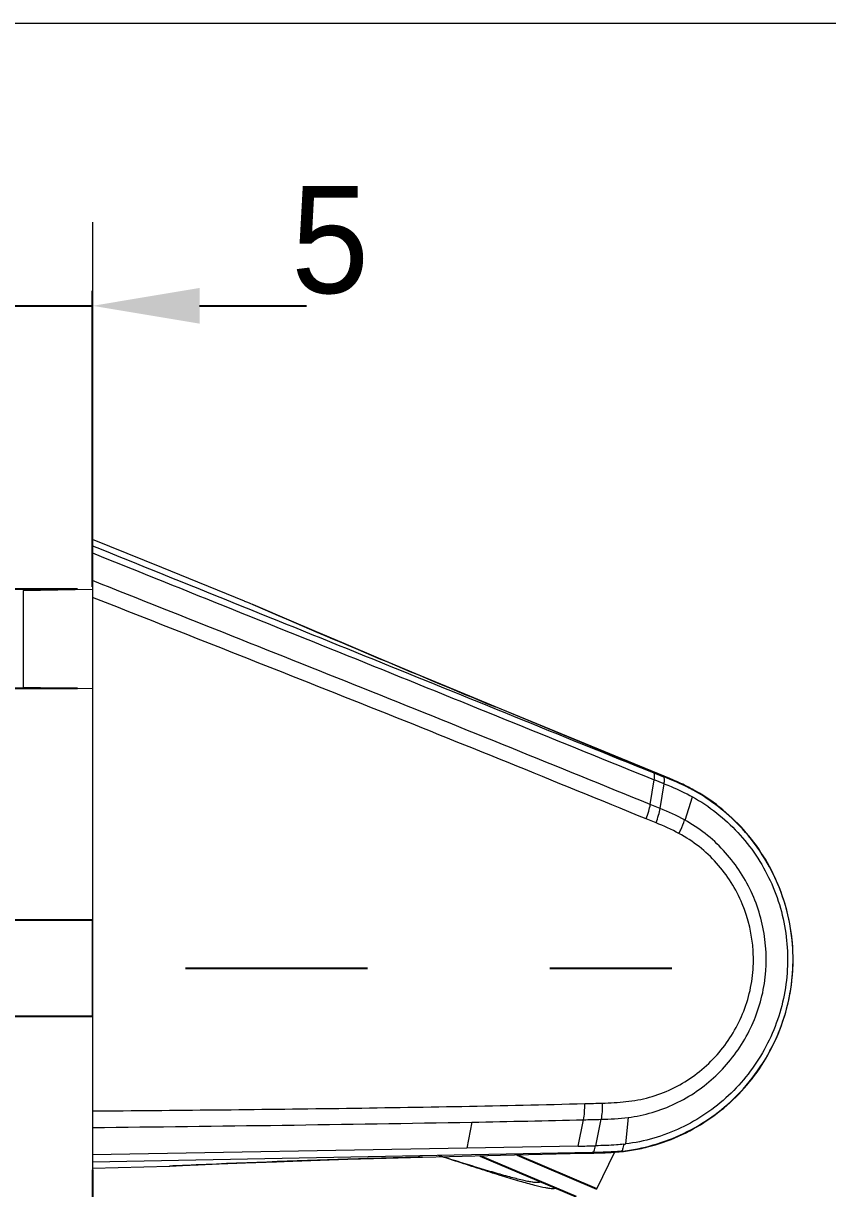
# Model space of a CAD drawing. Extents: x 8819 to 9239, y -18069 to -17475.
# Drawn here: x 8881.9 to 8919.5, y -17867.6 to -17813.2 of the extents above; entities that cross this region are included whole.
import ezdxf

# ---------------------------------------------------------------- set-up
doc = ezdxf.new("R2010")
doc.units = 0
doc.header["$MEASUREMENT"] = 0
doc.linetypes.add('CENTER', pattern=[47.5, 22, -8.5, 8.5, -8.5])
doc.layers.get('0').update_dxf_attribs({"linetype": 'CONTINUOUS', "lineweight": 13})
doc.layers.get('DEFPOINTS').update_dxf_attribs({"linetype": 'CONTINUOUS'})
doc.layers.add('02___PRT_ALL_AXES', color=7, linetype='CONTINUOUS')
doc.layers.add('DEF_LAYER_ROUND_FEAT', color=7, linetype='CONTINUOUS')
doc.layers.add('5', color=2, linetype='CONTINUOUS', lineweight=9)
doc.styles.get("Standard").update_dxf_attribs({"font": 'Gulim.ttf'})
doc.dimstyles.new('STANDARD$0', dxfattribs={"dimtxt": 3.5, "dimasz": 2.5, "dimexe": 0.7, "dimexo": 0.7, "dimgap": 0.5, "dimtad": 3, "dimdec": 4, "dimdsep": 46, "dimtxsty": 'Standard', "dimcen": 0, "dimclrd": 2, "dimclre": 2, "dimclrt": 4, "dimadec": 0, "dimazin": 0, "dimtp": 0.2, "dimtm": 0.1, "dimtfac": 0.5, "dimtdec": 4, "dimtmove": 1, "dimatfit": 3, "dimfxl": 0, "dimtolj": 1, "dimarcsym": 0})

# ---------------------------------------------------------------- blocks, each defined once
blk = doc.blocks.new('*D69')
at = {"layer": '5', "color": 2, "lineweight": -2}
for p, q in [((8872.602, -17834.585), (8872.602, -17829.585)), ((8884.443, -17839.585), (8871.902, -17839.585)), ((8872.602, -17839.585), (8872.602, -17844.216)), ((8884.443, -17844.216), (8871.902, -17844.216)), ((8872.602, -17849.216), (8872.602, -17854.216))]:
    blk.add_line(p, q, dxfattribs=at)
at = {"layer": '5', "color": 2}
for points in [[(8871.768, -17834.585), (8873.435, -17834.585), (8872.602, -17839.585)], [(8871.768, -17849.216), (8873.435, -17849.216), (8872.602, -17844.216)]]:
    blk.add_solid(points, dxfattribs=at)
at = {"layer": 'DEFPOINTS', "color": 0}
for p in [(8885.143, -17839.585), (8872.602, -17844.216), (8885.143, -17844.216)]:
    blk.add_point(p, dxfattribs=at)
at = {"layer": '5', "color": 4, "insert": (8868.792, -17841.019), "char_height": 5, "attachment_point": 5, "rotation": 90}
blk.add_mtext('\\A1;6.2', dxfattribs=at)
blk = doc.blocks.new('*D70')
at = {"layer": '5', "color": 2, "lineweight": -2}
for p, q in [((8881.393, -17839.467), (8881.393, -17825.657)), ((8885.143, -17839.467), (8885.143, -17825.657)), ((8876.393, -17826.357), (8871.393, -17826.357)), ((8881.393, -17826.357), (8885.143, -17826.357)), ((8890.143, -17826.357), (8895.143, -17826.357))]:
    blk.add_line(p, q, dxfattribs=at)
at = {"layer": '5', "color": 2}
for points in [[(8876.393, -17825.523), (8876.393, -17827.19), (8881.393, -17826.357)], [(8890.143, -17825.523), (8890.143, -17827.19), (8885.143, -17826.357)]]:
    blk.add_solid(points, dxfattribs=at)
at = {"layer": 'DEFPOINTS', "color": 0}
for p in [(8885.143, -17826.357), (8881.393, -17840.167), (8885.143, -17840.167)]:
    blk.add_point(p, dxfattribs=at)
at = {"layer": '5', "color": 4, "insert": (8896.238, -17823.297), "char_height": 5, "attachment_point": 5}
blk.add_mtext('\\A1;5', dxfattribs=at)
blk = doc.blocks.new('*D71')
at = {"layer": '5', "color": 2, "lineweight": -2}
for p, q in [((8861.293, -17858.668), (8861.293, -17887.518)), ((8885.143, -17866.69), (8885.143, -17887.518)), ((8866.293, -17886.818), (8880.143, -17886.818))]:
    blk.add_line(p, q, dxfattribs=at)
at = {"layer": '5', "color": 2}
for points in [[(8866.293, -17885.985), (8866.293, -17887.651), (8861.293, -17886.818)], [(8880.143, -17885.985), (8880.143, -17887.651), (8885.143, -17886.818)]]:
    blk.add_solid(points, dxfattribs=at)
at = {"layer": 'DEFPOINTS', "color": 0}
for p in [(8861.293, -17857.968), (8885.143, -17865.99), (8885.143, -17886.818)]:
    blk.add_point(p, dxfattribs=at)
at = {"layer": '5', "color": 4, "insert": (8873.329, -17882.421), "char_height": 5, "attachment_point": 5}
blk.add_mtext('\\A1;35.5', dxfattribs=at)

msp = doc.modelspace()

# ---------------------------------------------------------------- linework, layer by layer
at = {"color": 7, "linetype": 'Continuous'}
for p, q in [((8885.143, -17822.459), (8885.143, -17893.728)), ((8888.375, -17838.568), (8885.143, -17837.258)), ((8892.235, -17840.135), (8888.375, -17838.568)), ((8881.909, -17839.642), (8885.143, -17839.585)), ((8881.909, -17839.642), (8881.909, -17844.16)), ((8892.236, -17840.136), (8892.373, -17840.195)), ((8881.909, -17844.16), (8885.143, -17844.216)), ((8903.956, -17845.079), (8903.956, -17845.079)), ((8912.099, -17848.425), (8903.956, -17845.079)), ((8911.349, -17848.152), (8911.806, -17848.335)), ((8912.099, -17848.425), (8912.099, -17848.424)), ((8911.192, -17849.633), (8911.378, -17848.477)), ((8911.651, -17849.818), (8911.837, -17848.661)), ((8912.821, -17850.366), (8913.155, -17849.269)), ((8913.312, -17849.002), (8913.312, -17849.002)), ((8913.32, -17849.007), (8913.312, -17849.002)), ((8911.651, -17849.818), (8911.192, -17849.633)), ((8911.458, -17850.49), (8911, -17850.303)), ((8885.143, -17859.526), (8885.143, -17855.026)), ((8902.858, -17864.456), (8902.619, -17865.677)), ((8907.821, -17865.579), (8908.074, -17864.344)), ((8908.642, -17865.561), (8908.892, -17864.324)), ((8910.158, -17864.241), (8910.03, -17865.477)), ((8902.619, -17865.678), (8885.143, -17865.99)), ((8907.822, -17865.578), (8902.619, -17865.676)), ((8908.477, -17865.879), (8885.143, -17866.327)), ((8897.125, -17866.187), (8897.063, -17866.189)), ((8898.979, -17866.133), (8898.853, -17866.137)), ((8900.547, -17866.092), (8901.808, -17866.06)), ((8901.808, -17866.06), (8904.202, -17866.001)), ((8904.202, -17866.001), (8908.104, -17865.91)), ((8908.104, -17865.91), (8909.837, -17865.832)), ((8908.691, -17867.563), (8909.528, -17865.846)), ((8909.526, -17865.85), (8909.578, -17865.844)), ((8885.143, -17866.609), (8888.738, -17866.511)), ((8888.889, -17866.504), (8888.738, -17866.511)), ((8889.341, -17866.483), (8888.889, -17866.504)), ((8889.514, -17866.475), (8889.341, -17866.483))]:
    msp.add_line(p, q, dxfattribs=at)
msp.add_lwpolyline([(8846.215, -17813.171), (8929.673, -17813.171), (8929.673, -17916.95), (8846.215, -17916.95)], close=True, dxfattribs=at)
for points in [[(8894.33, -17841.033), (8892.766, -17840.363), (8892.622, -17840.301)], [(8903.956, -17845.079), (8902.119, -17844.318), (8900.249, -17843.537), (8898.491, -17842.798), (8896.891, -17842.122), (8895.493, -17841.529), (8894.33, -17841.033)], [(8912.099, -17848.424), (8909.683, -17847.438), (8906.893, -17846.291), (8903.956, -17845.079)], [(8888.753, -17866.51), (8889.346, -17866.483), (8890.072, -17866.45), (8891.063, -17866.407), (8892.294, -17866.357), (8893.736, -17866.302)], [(8892.256, -17866.359), (8893.67, -17866.304), (8895.343, -17866.245)], [(8895.343, -17866.245), (8897.067, -17866.189), (8898.856, -17866.137), (8900.547, -17866.092)]]:
    msp.add_lwpolyline(points, dxfattribs=at)
for centre, radius, start, end in [((9258.136, -16989.045), 926.412, 246.745485, 247.522952), ((8900.935, -17875.566), 29.321, 67.6439, 68.2368), ((8902.986, -17870.47), 23.855, 67.1572, 67.5428), ((8848.721, -18004.857), 168.466, 67.99741, 68.16559), ((8909.229, -17856.169), 8.248, 60.3294, 62.9982), ((8905.441, -17748.581), 115.041, 271.34037, 271.74675), ((8857.946, -15309.832), 2555.021, 270.609899, 271.007181), ((8887.985, -17062.415), 802.18, 271.062392, 271.435059), ((8904.058, -17694.28), 170.113, 271.35262, 271.62833), ((8901.16, -17577.712), 287.945, 271.32567, 271.4885), ((8909.111, -17858.067), 7.468, 276.3774, 277.0735), ((8913.178, -18391.135), 525.193, 91.75834, 92.58249), ((8915.528, -18465.58), 599.675, 91.593422, 91.758588), ((8915.666, -18470.327), 604.424, 91.433307, 91.581998)]:
    msp.add_arc(centre, radius, start, end, dxfattribs=at)
for points, knots in [([(8885.143, -17837.556), (8887.329, -17838.439), (8891.701, -17840.204), (8898.259, -17842.849), (8904.804, -17845.51), (8909.167, -17847.278), (8911.349, -17848.152)], [0, 0, 0, 0, 0.250192, 0.500344, 0.750516, 1, 1, 1, 1]), ([(8885.143, -17837.89), (8887.331, -17838.77), (8891.706, -17840.529), (8898.27, -17843.168), (8904.823, -17845.826), (8909.192, -17847.598), (8911.378, -17848.477)], [0, 0, 0, 0, 0.250066, 0.500069, 0.750153, 1, 1, 1, 1]), ([(8911.192, -17849.632), (8909.026, -17848.751), (8904.693, -17846.988), (8898.184, -17844.367), (8891.664, -17841.773), (8887.318, -17840.045), (8885.143, -17839.182)], [0, 0, 0, 0, 0.249939, 0.500024, 0.749977, 1, 1, 1, 1]), ([(8911, -17850.304), (8908.851, -17849.426), (8904.554, -17847.671), (8898.094, -17845.076), (8891.62, -17842.516), (8887.303, -17840.813), (8885.143, -17839.963)], [0, 0, 0, 0, 0.250057, 0.500047, 0.749976, 1, 1, 1, 1]), ([(8911.378, -17848.477), (8911.39, -17848.404), (8911.401, -17848.306), (8911.385, -17848.195), (8911.362, -17848.16), (8911.349, -17848.152)], [0, 0, 0, 0, 0.655528, 0.861795, 1, 1, 1, 1]), ([(8911.837, -17848.661), (8911.848, -17848.588), (8911.86, -17848.49), (8911.843, -17848.378), (8911.82, -17848.343), (8911.806, -17848.335)], [0, 0, 0, 0, 0.655103, 0.862294, 1, 1, 1, 1]), ([(8911.837, -17848.661), (8911.949, -17848.706), (8912.397, -17848.889), (8912.837, -17849.093), (8913.155, -17849.269)], [0, 0, 0, 0, 0.249032, 1, 1, 1, 1]), ([(8913.3, -17849.022), (8913.202, -17848.967), (8912.808, -17848.756), (8912.397, -17848.577), (8912.088, -17848.449)], [0, 0, 0, 0, 0.250733, 1, 1, 1, 1]), ([(8908.104, -17865.91), (8908.341, -17865.904), (8908.823, -17865.894), (8909.562, -17865.866), (8910.317, -17865.783), (8911.32, -17865.576), (8912.531, -17865.151), (8913.878, -17864.408), (8915.08, -17863.451), (8916.099, -17862.303), (8916.906, -17860.997), (8917.487, -17859.575), (8917.823, -17858.074), (8917.921, -17856.034), (8917.402, -17853.494), (8915.802, -17850.838), (8914.203, -17849.51), (8913.32, -17849.007)], [0, 0, 0, 0, 0.029153, 0.059467, 0.091033, 0.122574, 0.185392, 0.248306, 0.311097, 0.37373, 0.436394, 0.49923, 0.562085, 0.624854, 0.749778, 0.874846, 1, 1, 1, 1]), ([(8913.155, -17849.269), (8913.55, -17849.486), (8914.302, -17849.993), (8915.638, -17851.216), (8916.922, -17853.13), (8917.684, -17855.785), (8917.585, -17858.551), (8916.637, -17861.145), (8915.221, -17862.958), (8913.807, -17864.09), (8912.626, -17864.76), (8911.36, -17865.239), (8910.476, -17865.424), (8910.03, -17865.477)], [0, 0, 0, 0, 0.062312, 0.124788, 0.249783, 0.375216, 0.500778, 0.626129, 0.751053, 0.813481, 0.875775, 0.937942, 1, 1, 1, 1]), ([(8915.344, -17850.612), (8915.044, -17850.3), (8914.397, -17849.721), (8913.677, -17849.235), (8913.3, -17849.022)], [0, 0, 0, 0, 0.5003, 1, 1, 1, 1]), ([(8911, -17850.304), (8911.044, -17850.185), (8911.119, -17849.964), (8911.175, -17849.737), (8911.192, -17849.633)], [0, 0, 0, 0, 0.544181, 1, 1, 1, 1]), ([(8911.458, -17850.49), (8911.503, -17850.371), (8911.577, -17850.15), (8911.633, -17849.923), (8911.651, -17849.818)], [0, 0, 0, 0, 0.544176, 1, 1, 1, 1]), ([(8910.158, -17864.24), (8910.537, -17864.195), (8911.29, -17864.033), (8912.366, -17863.619), (8913.371, -17863.043), (8914.275, -17862.313), (8915.055, -17861.449), (8915.698, -17860.474), (8916.185, -17859.408), (8916.605, -17857.903), (8916.67, -17855.924), (8916.016, -17853.65), (8914.702, -17851.697), (8913.468, -17850.724), (8912.796, -17850.353)], [0, 0, 0, 0, 0.061767, 0.123735, 0.18588, 0.24821, 0.310739, 0.373465, 0.436361, 0.499385, 0.625211, 0.750859, 0.875876, 1, 1, 1, 1]), ([(8912.531, -17850.988), (8912.559, -17850.931), (8912.66, -17850.725), (8912.749, -17850.512), (8912.796, -17850.353)], [0, 0, 0, 0, 0.277183, 1, 1, 1, 1]), ([(8908.948, -17863.568), (8909.133, -17863.563), (8909.503, -17863.547), (8910.242, -17863.495), (8911.159, -17863.328), (8912.208, -17862.933), (8913.178, -17862.366), (8914.042, -17861.64), (8914.775, -17860.777), (8915.358, -17859.803), (8915.773, -17858.741), (8915.999, -17857.62), (8916.037, -17856.101), (8915.61, -17854.225), (8914.389, -17852.288), (8913.189, -17851.336), (8912.53, -17850.988)], [0, 0, 0, 0, 0.030877, 0.061756, 0.123522, 0.185436, 0.247572, 0.309949, 0.372576, 0.435432, 0.49848, 0.561661, 0.6249, 0.750779, 0.875927, 1, 1, 1, 1]), ([(8915.224, -17863.226), (8915.633, -17862.816), (8916.378, -17861.914), (8917.209, -17860.37), (8917.726, -17858.692), (8917.916, -17856.944), (8917.764, -17855.193), (8917.272, -17853.507), (8916.47, -17851.948), (8915.746, -17851.03), (8915.344, -17850.612)], [0, 0, 0, 0, 0.12469, 0.249624, 0.374758, 0.500001, 0.625237, 0.750374, 0.875319, 1, 1, 1, 1]), ([(8885.143, -17863.933), (8888.976, -17863.905), (8896.64, -17863.828), (8904.302, -17863.691), (8908.132, -17863.59)], [0, 0, 0, 0, 0.500136, 1, 1, 1, 1]), ([(8908.074, -17864.343), (8908.097, -17864.23), (8908.126, -17863.979), (8908.133, -17863.726), (8908.132, -17863.59)], [0, 0, 0, 0, 0.45919, 1, 1, 1, 1]), ([(8908.948, -17863.568), (8908.95, -17863.705), (8908.944, -17863.958), (8908.915, -17864.21), (8908.892, -17864.324)], [0, 0, 0, 0, 0.540885, 1, 1, 1, 1]), ([(8909.837, -17865.814), (8910.34, -17865.762), (8911.339, -17865.564), (8912.766, -17865.021), (8914.086, -17864.247), (8914.865, -17863.587), (8915.224, -17863.226)], [0, 0, 0, 0, 0.249445, 0.499178, 0.749344, 1, 1, 1, 1]), ([(8908.477, -17865.879), (8908.518, -17865.875), (8908.57, -17865.795), (8908.61, -17865.685), (8908.63, -17865.605), (8908.639, -17865.56)], [0, 0, 0, 0, 0.339277, 0.62935, 1, 1, 1, 1]), ([(8909.837, -17865.814), (8909.723, -17865.826), (8909.271, -17865.863), (8908.816, -17865.87), (8908.477, -17865.879)], [0, 0, 0, 0, 0.251214, 1, 1, 1, 1]), ([(8909.94, -17865.488), (8909.832, -17865.5), (8909.399, -17865.54), (8908.965, -17865.554), (8908.639, -17865.561)], [0, 0, 0, 0, 0.250916, 1, 1, 1, 1]), ([(8909.94, -17865.488), (8909.934, -17865.567), (8909.921, -17865.671), (8909.881, -17865.781), (8909.851, -17865.811), (8909.837, -17865.814)], [0, 0, 0, 0, 0.673049, 0.87634, 1, 1, 1, 1]), ([(8906.775, -17867.522), (8906.768, -17867.539), (8906.736, -17867.556), (8906.688, -17867.564), (8906.609, -17867.568), (8906.481, -17867.557), (8906.197, -17867.511), (8905.734, -17867.399), (8905.063, -17867.212), (8904.252, -17866.967), (8903.332, -17866.676), (8902.338, -17866.353), (8901.653, -17866.129), (8901.304, -17866.015)], [0, 0, 0, 0, 0.009478, 0.01668, 0.025909, 0.050785, 0.084369, 0.176854, 0.300436, 0.450588, 0.621658, 0.807151, 1, 1, 1, 1]), ([(8906.085, -17867.229), (8906.078, -17867.245), (8906.035, -17867.273), (8905.948, -17867.282), (8905.822, -17867.278), (8905.656, -17867.256), (8905.45, -17867.219), (8905.1, -17867.142), (8904.581, -17867.008), (8903.874, -17866.806), (8903.072, -17866.565), (8902.205, -17866.297), (8901.608, -17866.11), (8901.304, -17866.015)], [0, 0, 0, 0, 0.010547, 0.027523, 0.052738, 0.086499, 0.128712, 0.179074, 0.302475, 0.452266, 0.622846, 0.807765, 1, 1, 1, 1])]:
    msp.add_open_spline(points, degree=3, knots=knots, dxfattribs=at)
for points in [[(8892.235, -17840.135), (8892.235, -17840.135), (8892.236, -17840.135), (8892.236, -17840.136)], [(8912.974, -17848.82), (8912.736, -17848.699), (8912.492, -17848.59), (8912.247, -17848.486)], [(8912.796, -17850.353), (8912.428, -17850.147), (8912.04, -17849.979), (8911.651, -17849.818)], [(8912.53, -17850.988), (8912.185, -17850.799), (8911.825, -17850.634), (8911.458, -17850.49)], [(8908.892, -17864.324), (8909.315, -17864.31), (8909.739, -17864.295), (8910.158, -17864.24)]]:
    msp.add_open_spline(points, degree=3, dxfattribs=at)
at = {"layer": '02___PRT_ALL_AXES', "color": 7, "linetype": 'Continuous'}
for p, q in [((8885.143, -17855.026), (8880.493, -17855.026)), ((8885.143, -17859.526), (8880.493, -17859.526))]:
    msp.add_line(p, q, dxfattribs=at)
at = {"layer": '02___PRT_ALL_AXES', "color": 1, "linetype": 'CENTER'}
msp.add_line((8858.992, -17857.276), (8912.196, -17857.276), dxfattribs=at)
at = {"layer": 'DEF_LAYER_ROUND_FEAT', "color": 7, "linetype": 'Continuous'}
for p, q in [((8903.247, -17866.025), (8907.724, -17867.925)), ((8904.969, -17865.983), (8908.691, -17867.563))]:
    msp.add_line(p, q, dxfattribs=at)

# ---------------------------------------------------------------- dimensions: what is measured, and where the dimension line sits
at = {"layer": '5'}
dim = msp.add_linear_dim(base=(8885.143, -17826.357), p1=(8881.393, -17840.167), p2=(8885.143, -17840.167), dimstyle='STANDARD$0', override={"dimtxt": 5, "dimasz": 5, "dimdec": 1, "dimlfac": 1.333333, "dimzin": 9, "dimtdec": 1, "dimfxl": 1.25, "dimtfill": 1}, dxfattribs=at)
dim.commit()
dim.dimension.update_dxf_attribs({"geometry": '*D70', "text_midpoint": (8896.238, -17826.357), "dimtype": 160})
dim = msp.add_linear_dim(base=(8872.602, -17844.216), p1=(8885.143, -17839.585), p2=(8885.143, -17844.216), angle=90, dimstyle='STANDARD$0', override={"dimtxt": 5, "dimasz": 5, "dimdec": 1, "dimlfac": 1.333333, "dimzin": 9, "dimtdec": 1, "dimfxl": 1.25, "dimtfill": 1}, dxfattribs=at)
dim.commit()
dim.dimension.update_dxf_attribs({"geometry": '*D69', "text_midpoint": (8871.855, -17841.019), "dimtype": 160})
dim = msp.add_linear_dim(base=(8885.143, -17886.818), p1=(8861.293, -17857.968), p2=(8885.143, -17865.99), text='35.5', dimstyle='STANDARD$0', override={"dimtxt": 5, "dimasz": 5, "dimdec": 1, "dimlfac": 1.333333, "dimzin": 9, "dimtdec": 1, "dimfxl": 1.25, "dimtfill": 1}, dxfattribs=at)
dim.commit()
dim.dimension.update_dxf_attribs({"geometry": '*D71', "text_midpoint": (8873.329, -17885.484), "dimtype": 160})

doc.saveas('drawing.dxf')
